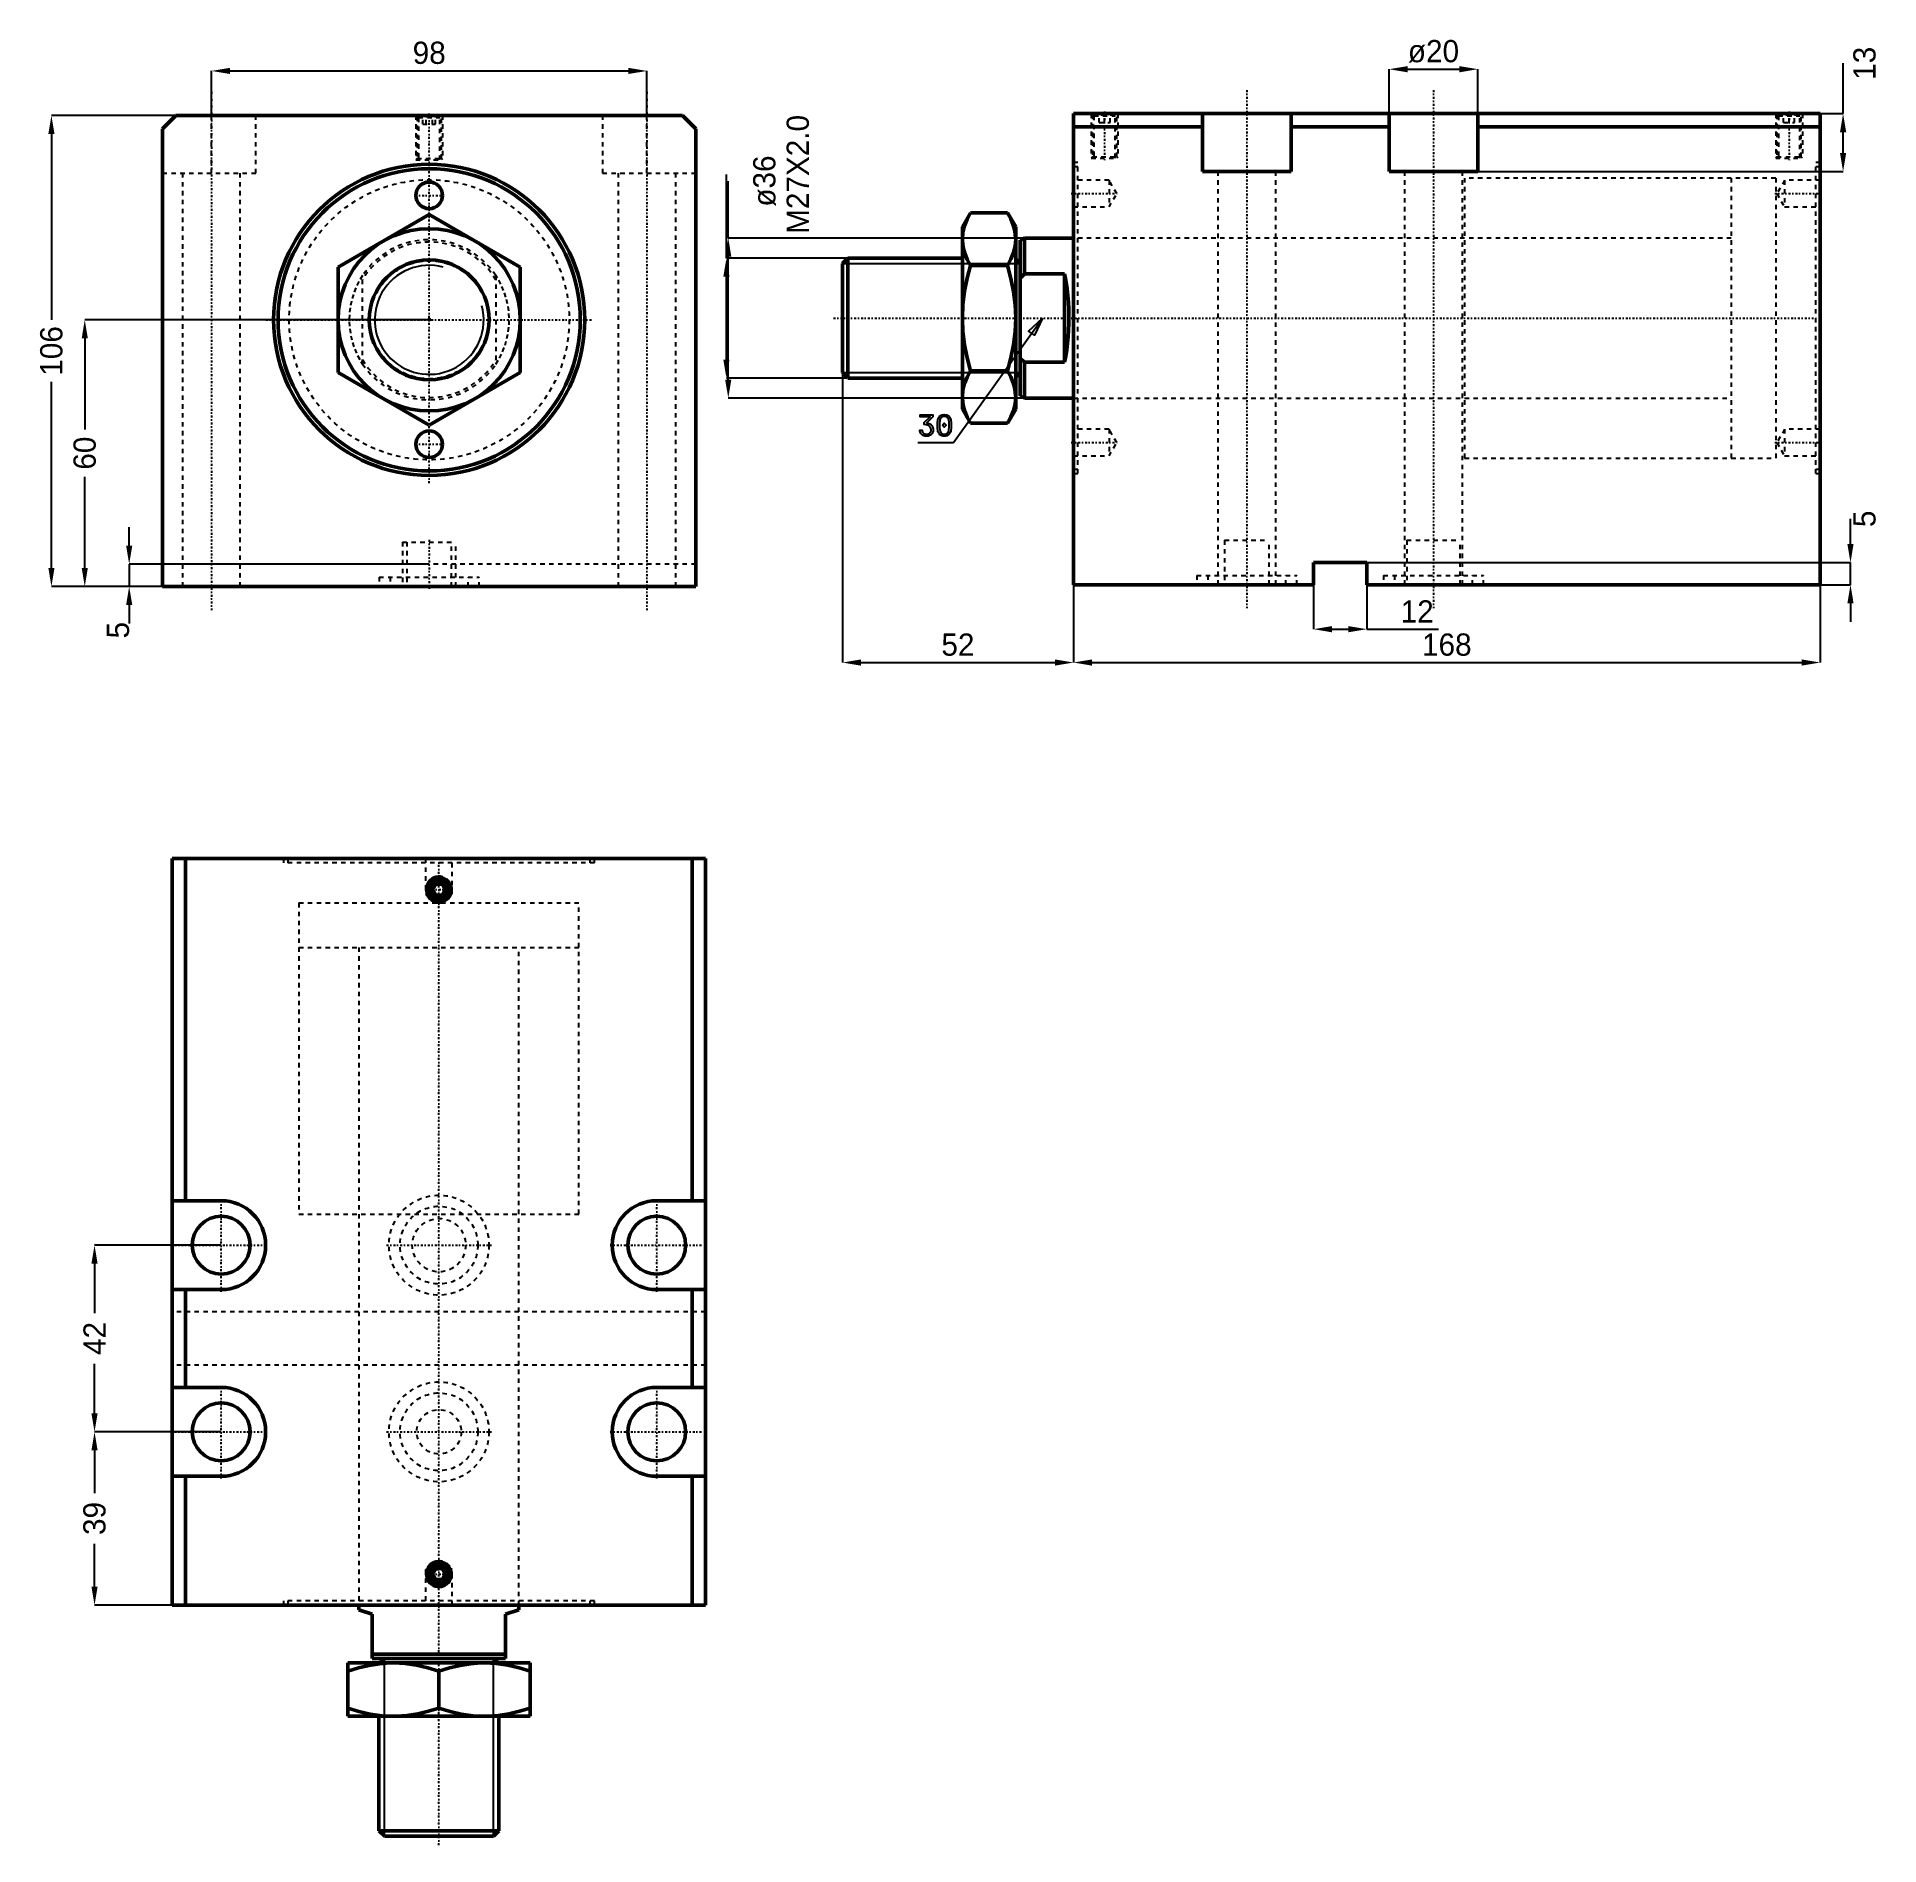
# Model space of a CAD drawing. Header units: millimetres. Extents: x -88 to 326, y -343 to 64.
import ezdxf

# ---------------------------------------------------------------- set-up
doc = ezdxf.new("R2010")
doc.units = ezdxf.units.MM
doc.linetypes.add('Center', pattern=[1.5, 0.45, -0.5, 0.05, -0.5])
doc.linetypes.add('Dashed', pattern=[2, 1, -1])
for name, color, linetype, lineweight in [('2d ConnectionPoints', 7, 'Continuous', 50), ('AM_0', 7, 'Continuous', 50), ('AM_5', 3, 'Continuous', 25), ('AM_7', 7, 'Center', 25), ('AM_9', 6, 'Dashed', 25)]:
    doc.layers.add(name, color=color, linetype=linetype, lineweight=lineweight)
doc.dimstyles.new('ISO-25', dxfattribs={"dimtxt": 2.5, "dimasz": 2.5, "dimexe": 1.25, "dimexo": 0.625, "dimtad": 1, "dimtxsty": 'Standard', "dimcen": 2.5, "dimadec": 0, "dimazin": 0, "dimtfac": 1, "dimtmove": 0, "dimatfit": 3, "dimfxl": 0, "dimarcsym": 0})

# ---------------------------------------------------------------- blocks, each defined once
blk = doc.blocks.new('1_JECX_MF_EXLA_63_60_0_rod__0_in_JECX_MF_160_EXLA_63_60_0__0')
at = {"layer": 'AM_0'}
for p, q in [((-20.5, 11.84), (0, 23.67)), ((0, 23.67), (20.5, 11.84)), ((-20.5, -11.84), (-20.5, 11.84)), ((20.5, 11.84), (20.5, -11.84)), ((0, -23.67), (-20.5, -11.84)), ((20.5, -11.84), (0, -23.67))]:
    blk.add_line(p, q, dxfattribs=at)
for radius in [20.5, 13.5]:
    blk.add_circle((0, 0), radius, dxfattribs=at)
at = {"layer": 'AM_5'}
blk.add_arc((0, 0), 12.27, 75, 15, dxfattribs=at)
at = {"layer": 'AM_9'}
for p, q in [((-15, -9.95), (-15, 9.95)), ((15, 9.95), (15, -9.95))]:
    blk.add_line(p, q, dxfattribs=at)
for points in [[(-15, 9.95), (-15.81, 8.6), (-16.5, 7.19), (-17.06, 5.73), (-17.5, 4.22), (-17.8, 2.68), (-17.97, 1.12), (-17.99, -0.45), (-17.89, -2.02), (-17.64, -3.57), (-17.26, -5.1), (-16.75, -6.58), (-16.12, -8.02), (-15.36, -9.39), (-15, -9.95)], [(15, -9.95), (15.81, -8.6), (16.5, -7.19), (17.06, -5.73), (17.5, -4.22), (17.8, -2.68), (17.97, -1.12), (17.99, 0.45), (17.89, 2.02), (17.64, 3.57), (17.26, 5.1), (16.75, 6.58), (16.12, 8.02), (15.36, 9.39), (15, 9.95)]]:
    blk.add_lwpolyline(points, dxfattribs=at)
blk.add_circle((0, 0), 13.27, dxfattribs=at)
for radius, start, end in [(18, 33.5573, 146.4427), (17.5, 31.0027, 148.9973), (17.5, 211.0027, 328.9973), (18, 213.5573, 326.4427)]:
    blk.add_arc((0, 0), radius, start, end, dxfattribs=at)
blk = doc.blocks.new('2_JECX_MF_EXLA_63_60_0_body__0_in_JECX_MF_160_EXLA_63_60_0__0')
at = {"layer": 'AM_0'}
for p, q in [((-57, 46), (-60, 43)), ((57, 46), (-57, 46)), ((60, 43), (57, 46)), ((-60, 43), (-60, -60)), ((60, -60), (60, 43)), ((-60, -60), (60, -60))]:
    blk.add_line(p, q, dxfattribs=at)
for centre, radius in [((0, 0), 35), ((0, 0), 34), ((0, 28), 3), ((0, -28), 3)]:
    blk.add_circle(centre, radius, dxfattribs=at)
at = {"layer": 'AM_5', "linetype": 'Dashed'}
for p, q in [((-3, 46), (-3, 36)), ((3, 46), (3, 36))]:
    blk.add_line(p, q, dxfattribs=at)
at = {"layer": 'AM_7'}
for p, q in [((-49, 51.3), (-49, -65.3)), ((49, 51.3), (49, -65.3)), ((0, -36.75), (0, 46.5)), ((-3.15, 28), (3.15, 28)), ((-36.75, 0), (36.75, 0)), ((-3.15, -28), (3.15, -28)), ((0, -49.5), (0, -60.5))]:
    blk.add_line(p, q, dxfattribs=at)
at = {"layer": 'AM_9'}
for p, q in [((-49, 33), (-49, 46)), ((-39, 33), (-39, 46)), ((-3, 46), (-2.73, 45.73)), ((-2.73, 45.73), (-2.73, 36.27)), ((-2.73, 45.73), (2.73, 45.73)), ((-1.9, 46), (-2.4, 45.5)), ((-1.44, 44), (-1.44, 46)), ((-0.72, 44), (-0.72, 46)), ((0.72, 44), (0.72, 46)), ((1.44, 44), (1.44, 46)), ((2.4, 45.5), (1.9, 46)), ((2.73, 45.73), (3, 46)), ((2.73, 36.27), (2.73, 45.73)), ((39, 46), (39, 33)), ((49, 33), (49, 46)), ((-2.4, 45.5), (-2.4, 36)), ((-2.4, 45.5), (2.4, 45.5)), ((-1.44, 44), (1.44, 44)), ((2.4, 36), (2.4, 45.5)), ((-2.73, 36.27), (-3, 36)), ((-3, 36), (3, 36)), ((-2.73, 36.27), (2.73, 36.27)), ((3, 36), (2.73, 36.27)), ((-60, 33), (-39, 33)), ((-55.5, 33), (-55.5, -60)), ((-42.5, -60), (-42.5, 33)), ((39, 33), (60, 33)), ((42.5, 33), (42.5, -60)), ((55.5, -60), (55.5, 33)), ((-6, -50), (6, -50)), ((-6, -50), (-6, -60)), ((-5, -50), (-5, -60)), ((5, -60), (5, -50)), ((6, -60), (6, -50)), ((60, -55), (-60, -55)), ((-11.25, -57.9), (11.25, -57.9)), ((-11.25, -57.9), (-11.25, -60)), ((-8.75, -57.9), (-8.75, -60)), ((8.75, -60), (8.75, -57.9)), ((11.25, -60), (11.25, -57.9))]:
    blk.add_line(p, q, dxfattribs=at)
blk.add_circle((0, 0), 31.5, dxfattribs=at)
blk = doc.blocks.new('*D3')
at = {"layer": 'AM_5', "color": 0, "lineweight": -2}
for p, q in [((-49, 46), (-49, 56)), ((-44.83, 56), (44.83, 56)), ((49, 46), (49, 56))]:
    blk.add_line(p, q, dxfattribs=at)
at = {"layer": 'AM_5', "color": 0}
for points in [[(-44.83, 56.69), (-44.83, 55.31), (-49, 56)], [(44.83, 55.31), (44.83, 56.69), (49, 56)]]:
    blk.add_solid(points, dxfattribs=at)
at = {"layer": 'Defpoints', "color": 0}
for p in [(49, 56), (-49, 46), (49, 46)]:
    blk.add_point(p, dxfattribs=at)
at = {"layer": 'AM_5', "color": 0, "insert": (0, 60.05), "char_height": 5, "attachment_point": 5}
blk.add_mtext('98', dxfattribs=at)
blk = doc.blocks.new('*D4')
at = {"layer": 'AM_5', "color": 0, "lineweight": -2}
for p, q in [((-57, 46), (-85, 46)), ((-85, 41.83), (-85, -0.03)), ((-85, -55.83), (-85, -13.97)), ((-60, -60), (-85, -60))]:
    blk.add_line(p, q, dxfattribs=at)
at = {"layer": 'AM_5', "color": 0}
for points in [[(-84.31, 41.83), (-85.69, 41.83), (-85, 46)], [(-85.69, -55.83), (-84.31, -55.83), (-85, -60)]]:
    blk.add_solid(points, dxfattribs=at)
at = {"layer": 'Defpoints', "color": 0}
for p in [(-57, 46), (-85, -60), (-60, -60)]:
    blk.add_point(p, dxfattribs=at)
at = {"layer": 'AM_5', "color": 0, "insert": (-85, -7), "char_height": 5, "attachment_point": 5, "rotation": 90}
blk.add_mtext('106', dxfattribs=at)
blk = doc.blocks.new('*D5')
at = {"layer": 'AM_5', "color": 0, "lineweight": -2}
for p, q in [((0, 0), (-77.5, 0)), ((-77.5, -4.17), (-77.5, -24.69)), ((-77.5, -55.83), (-77.5, -35.31)), ((-60, -60), (-77.5, -60))]:
    blk.add_line(p, q, dxfattribs=at)
at = {"layer": 'AM_5', "color": 0}
for points in [[(-76.81, -4.17), (-78.19, -4.17), (-77.5, 0)], [(-78.19, -55.83), (-76.81, -55.83), (-77.5, -60)]]:
    blk.add_solid(points, dxfattribs=at)
at = {"layer": 'Defpoints', "color": 0}
for p in [(0, 0), (-77.5, -60), (-60, -60)]:
    blk.add_point(p, dxfattribs=at)
at = {"layer": 'AM_5', "color": 0, "insert": (-77.5, -30), "char_height": 5, "attachment_point": 5, "rotation": 90}
blk.add_mtext('60', dxfattribs=at)
blk = doc.blocks.new('*D6')
at = {"layer": 'AM_5', "color": 0, "lineweight": -2}
for p, q in [((-67.5, -50.83), (-67.5, -46.67)), ((0, -55), (-67.5, -55)), ((-67.5, -55), (-67.5, -60)), ((-60, -60), (-67.5, -60)), ((-67.5, -64.17), (-67.5, -68.33))]:
    blk.add_line(p, q, dxfattribs=at)
at = {"layer": 'AM_5', "color": 0}
for points in [[(-68.19, -50.83), (-66.81, -50.83), (-67.5, -55)], [(-66.81, -64.17), (-68.19, -64.17), (-67.5, -60)]]:
    blk.add_solid(points, dxfattribs=at)
at = {"layer": 'Defpoints', "color": 0}
for p in [(0, -55), (-67.5, -60), (-60, -60)]:
    blk.add_point(p, dxfattribs=at)
at = {"layer": 'AM_5', "color": 0, "insert": (-70, -69.83), "char_height": 5, "attachment_point": 5, "rotation": 90}
blk.add_mtext('5', dxfattribs=at)
blk = doc.blocks.new('1_JECX_MF_EXLA_63_60_0_rod__0_in_JECX_MF_160_EXLA_63_60_0__4')
at = {"layer": 'AM_0'}
for p, q in [((-18, 0), (-18, -1.03)), ((18, -1.03), (18, 0)), ((-15, -2), (-18, -1.03)), ((-15, -12), (-15, -2)), ((18, -1.03), (15, -2)), ((15, -2), (15, -12)), ((-15, -11), (15, -11)), ((-15, -12), (15, -12)), ((-12.27, -12), (-13.27, -13)), ((13.27, -13), (12.27, -12)), ((-20.5, -25), (-20.5, -13)), ((20.5, -13), (-20.5, -13)), ((0, -23.17), (0, -14.83)), ((20.5, -13), (20.5, -25)), ((20.5, -25), (-20.5, -25)), ((-13.5, -25), (-13.5, -50.77)), ((13.5, -50.77), (13.5, -25)), ((-13.5, -50.77), (13.5, -50.77)), ((-13.5, -50.77), (-12.27, -52)), ((-12.27, -52), (12.27, -52)), ((12.27, -52), (13.5, -50.77))]:
    blk.add_line(p, q, dxfattribs=at)
for points in [[(-10.25, -13), (-10.98, -13.01), (-13.37, -13.18), (-15.75, -13.55), (-18.14, -14.12), (-20.5, -14.83)], [(0, -14.83), (-2.49, -14.08), (-5.02, -13.5), (-7.63, -13.13), (-10.25, -13)], [(10.25, -13), (9.52, -13.01), (7.13, -13.18), (4.75, -13.55), (2.36, -14.12), (0, -14.83)], [(20.5, -14.83), (18.01, -14.08), (15.48, -13.5), (12.87, -13.13), (10.25, -13)], [(-20.5, -23.17), (-18.01, -23.92), (-15.48, -24.5), (-12.87, -24.87), (-10.25, -25)], [(-10.25, -25), (-9.52, -24.99), (-7.13, -24.82), (-4.75, -24.45), (-2.36, -23.88), (0, -23.17)], [(0, -23.17), (2.49, -23.92), (5.02, -24.5), (7.63, -24.87), (10.25, -25)], [(10.25, -25), (10.98, -24.99), (13.37, -24.82), (15.75, -24.45), (18.14, -23.88), (20.5, -23.17)]]:
    blk.add_lwpolyline(points, dxfattribs=at)
at = {"layer": 'AM_5'}
for p, q in [((-12.27, -52), (-12.27, -12)), ((12.27, -52), (12.27, -12))]:
    blk.add_line(p, q, dxfattribs=at)
at = {"layer": 'AM_7'}
blk.add_line((0, -54), (0, 168.49), dxfattribs=at)
at = {"layer": 'AM_9'}
for p, q in [((-31.5, 158), (31.5, 158)), ((-31.5, 158), (-31.5, 148)), ((31.5, 148), (31.5, 158)), ((-31.5, 148), (31.5, 148)), ((-18, 148), (-18, 0)), ((18, 0), (18, 148))]:
    blk.add_line(p, q, dxfattribs=at)
blk = doc.blocks.new('2_JECX_MF_EXLA_63_60_0_body__0_in_JECX_MF_160_EXLA_63_60_0__4')
at = {"layer": 'AM_0'}
for p, q in [((60, 168), (-60, 168)), ((-60, 168), (-60, 0)), ((-57, 168), (-57, 91)), ((57, 168), (57, 91)), ((60, 168), (60, 0)), ((-0.72, 162.25), (-1.44, 161)), ((0.72, 162.25), (-0.72, 162.25)), ((1.44, 161), (0.72, 162.25)), ((-1.44, 161), (-0.72, 159.75)), ((-0.72, 159.75), (0.72, 159.75)), ((0.72, 159.75), (1.44, 161)), ((-49, 91), (-60, 91)), ((60, 91), (49, 91)), ((-60, 71), (-49, 71)), ((-57, 71), (-57, 49)), ((49, 71), (60, 71)), ((57, 71), (57, 49)), ((-49, 49), (-60, 49)), ((60, 49), (49, 49)), ((-60, 29), (-49, 29)), ((-57, 29), (-57, 0)), ((49, 29), (60, 29)), ((57, 29), (57, 0)), ((-0.72, 8.25), (-1.44, 7)), ((-1.44, 7), (-0.72, 5.75)), ((0.72, 8.25), (-0.72, 8.25)), ((-0.72, 5.75), (0.72, 5.75)), ((1.44, 7), (0.72, 8.25)), ((0.72, 5.75), (1.44, 7)), ((60, 0), (-60, 0))]:
    blk.add_line(p, q, dxfattribs=at)
for centre, radius in [((0, 161), 2.73), ((0, 161), 2.4), ((0, 161), 1.9), ((-49, 81), 6.5), ((49, 81), 6.5), ((-49, 39), 6.5), ((49, 39), 6.5), ((0, 7), 2.73), ((0, 7), 2.4), ((0, 7), 1.9)]:
    blk.add_circle(centre, radius, dxfattribs=at)
for centre, start, end in [((-49, 81), 270, 90), ((49, 81), 90, 270), ((-49, 39), 270, 90), ((49, 39), 90, 270)]:
    blk.add_arc(centre, 10, start, end, dxfattribs=at)
at = {"layer": 'AM_5'}
for centre in [(0, 161), (0, 7)]:
    blk.add_arc(centre, 3, 75, 15, dxfattribs=at)
at = {"layer": 'AM_7'}
for p, q in [((-3.15, 161), (3.15, 161)), ((-49, 70.5), (-49, 91.5)), ((49, 70.5), (49, 91.5)), ((-59.5, 81), (-38.5, 81)), ((-11.81, 81), (11.81, 81)), ((38.5, 81), (59.5, 81)), ((-49, 28.5), (-49, 49.5)), ((49, 28.5), (49, 49.5)), ((-59.5, 39), (-38.5, 39)), ((-11.81, 39), (11.81, 39)), ((38.5, 39), (59.5, 39)), ((-3.15, 7), (3.15, 7))]:
    blk.add_line(p, q, dxfattribs=at)
at = {"layer": 'AM_9'}
for p, q in [((-35, 168), (-35, 167)), ((35, 167), (-35, 167)), ((-34, 168), (-34, 167)), ((-3, 168), (-3, 160)), ((3, 160), (3, 168)), ((34, 167), (34, 168)), ((35, 167), (35, 168)), ((-31.5, 158), (31.5, 158)), ((-31.5, 158), (-31.5, 88)), ((-3, 160), (3, 160)), ((-3, 160), (0, 158.27)), ((0, 158.27), (3, 160)), ((31.5, 88), (31.5, 158)), ((-31.5, 88), (31.5, 88)), ((-18, 88), (-18, 0)), ((18, 0), (18, 88)), ((60, 66), (-60, 66)), ((60, 54), (-60, 54)), ((0, 9.73), (-3, 8)), ((3, 8), (0, 9.73)), ((-3, 8), (-3, 0)), ((-3, 8), (3, 8)), ((3, 0), (3, 8)), ((35, 1), (-35, 1)), ((-35, 1), (-35, 0)), ((-34, 1), (-34, 0)), ((34, 0), (34, 1)), ((35, 0), (35, 1))]:
    blk.add_line(p, q, dxfattribs=at)
for centre, radius in [((0, 81), 11.25), ((0, 81), 8.75), ((0, 81), 6), ((0, 39), 11.25), ((0, 39), 8.75), ((0, 39), 5)]:
    blk.add_circle(centre, radius, dxfattribs=at)
blk = doc.blocks.new('*D12')
at = {"layer": 'AM_5', "color": 0, "lineweight": -2}
for p, q in [((-46.8, -208.2), (-75.3, -208.2)), ((-75.3, -212.37), (-75.3, -223.53)), ((-75.3, -246.03), (-75.3, -234.87)), ((-46.8, -250.2), (-75.3, -250.2))]:
    blk.add_line(p, q, dxfattribs=at)
at = {"layer": 'AM_5', "color": 0}
for points in [[(-76, -212.37), (-74.61, -212.37), (-75.3, -208.2)], [(-76, -246.03), (-74.61, -246.03), (-75.3, -250.2)]]:
    blk.add_solid(points, dxfattribs=at)
at = {"layer": 'Defpoints', "color": 0}
for p in [(-75.3, -208.2), (-46.8, -208.2), (-46.8, -250.2)]:
    blk.add_point(p, dxfattribs=at)
at = {"layer": 'AM_5', "color": 0, "insert": (-75.3, -229.2), "char_height": 5, "attachment_point": 5, "rotation": 90}
blk.add_mtext('42', dxfattribs=at)
blk = doc.blocks.new('*D13')
at = {"layer": 'AM_5', "color": 0, "lineweight": -2}
for p, q in [((-46.8, -250.2), (-75.3, -250.2)), ((-75.3, -254.37), (-75.3, -264.03)), ((-75.3, -285.03), (-75.3, -275.37)), ((-57.8, -289.2), (-75.3, -289.2))]:
    blk.add_line(p, q, dxfattribs=at)
at = {"layer": 'AM_5', "color": 0}
for points in [[(-76, -254.37), (-74.61, -254.37), (-75.3, -250.2)], [(-76, -285.03), (-74.61, -285.03), (-75.3, -289.2)]]:
    blk.add_solid(points, dxfattribs=at)
at = {"layer": 'Defpoints', "color": 0}
for p in [(-46.8, -250.2), (-75.3, -289.2), (-57.8, -289.2)]:
    blk.add_point(p, dxfattribs=at)
at = {"layer": 'AM_5', "color": 0, "insert": (-75.3, -269.7), "char_height": 5, "attachment_point": 5, "rotation": 90}
blk.add_mtext('39', dxfattribs=at)
blk = doc.blocks.new('1_JECX_MF_EXLA_63_60_0_rod__0_in_JECX_MF_160_EXLA_63_60_0__2')
at = {"layer": 'AM_0'}
for p, q in [((-23.17, 23.67), (-25, 20.5)), ((-23.17, 23.67), (-14.83, 23.67)), ((-13, 20.5), (-14.83, 23.67)), ((-25, 20.5), (-25, -20.5)), ((-13, 20.5), (-13, -20.5)), ((-11, 18), (-12, 17.5)), ((-12, 17.5), (-12, -17.5)), ((0, 18), (-11, 18)), ((-11, 18), (-11, 9.95)), ((-50.77, 13.5), (-52, 12.27)), ((-25, 13.5), (-50.77, 13.5)), ((-50.77, 13.5), (-50.77, -13.5)), ((-12, 12.27), (-13, 13.27)), ((-52, 12.27), (-52, -12.27)), ((-23.17, 11.84), (-14.83, 11.84)), ((-11, 9.95), (-12, 9.01)), ((-2, 9.95), (-11, 9.95)), ((-2, 9.95), (-2, -9.95)), ((-52, -12.27), (-50.77, -13.5)), ((-23.17, -11.84), (-14.83, -11.84)), ((-13, -13.27), (-12, -12.27)), ((-12, -9.01), (-11, -9.95)), ((-11, -9.95), (-2, -9.95)), ((-11, -9.95), (-11, -18)), ((-50.77, -13.5), (-25, -13.5)), ((-25, -20.5), (-23.17, -23.67)), ((-14.83, -23.67), (-13, -20.5)), ((-12, -17.5), (-11, -18)), ((-11, -18), (0, -18)), ((-23.17, -23.67), (-14.83, -23.67))]:
    blk.add_line(p, q, dxfattribs=at)
for points in [[(-23.17, 23.67), (-23.92, 22.23), (-24.5, 20.77), (-24.87, 19.27), (-25, 17.75)], [(-13, 17.75), (-13.01, 18.17), (-13.18, 19.56), (-13.55, 20.93), (-14.12, 22.31), (-14.83, 23.67)], [(-25, 17.75), (-24.99, 17.33), (-24.82, 15.95), (-24.45, 14.58), (-23.88, 13.2), (-23.17, 11.84)], [(-14.83, 11.84), (-14.08, 13.28), (-13.5, 14.73), (-13.13, 16.24), (-13, 17.75)], [(-23.17, 11.84), (-23.92, 8.96), (-24.5, 6.04), (-24.87, 3.03), (-25, 0)], [(-13, 0), (-13, 0.14), (-13.13, 3.08), (-13.5, 5.99), (-14.08, 8.93), (-14.83, 11.84)], [(-2, -9.95), (-1.74, -8.6), (-1.51, -7.19), (-1.33, -5.73), (-1.19, -4.22), (-1.09, -2.68), (-1.04, -1.12), (-1.03, 0.45), (-1.06, 2.02), (-1.14, 3.57), (-1.26, 5.1), (-1.43, 6.58), (-1.64, 8.02), (-1.88, 9.39), (-2, 9.95)], [(-25, 0), (-25, -0.14), (-24.87, -3.08), (-24.5, -5.99), (-23.92, -8.93), (-23.17, -11.84)], [(-14.83, -11.84), (-14.08, -8.96), (-13.5, -6.04), (-13.13, -3.03), (-13, 0)], [(-23.17, -11.84), (-23.92, -13.28), (-24.5, -14.73), (-24.87, -16.24), (-25, -17.75)], [(-13, -17.75), (-13.01, -17.33), (-13.18, -15.95), (-13.55, -14.58), (-14.12, -13.2), (-14.83, -11.84)], [(-25, -17.75), (-24.99, -18.17), (-24.82, -19.56), (-24.45, -20.93), (-23.88, -22.31), (-23.17, -23.67)], [(-14.83, -23.67), (-14.08, -22.23), (-13.5, -20.77), (-13.13, -19.27), (-13, -17.75)]]:
    blk.add_lwpolyline(points, dxfattribs=at)
at = {"layer": 'AM_5'}
for p, q in [((-52, 12.27), (-12, 12.27)), ((-52, -12.27), (-12, -12.27))]:
    blk.add_line(p, q, dxfattribs=at)
at = {"layer": 'AM_7'}
blk.add_line((-54, 0), (166.5, 0), dxfattribs=at)
at = {"layer": 'AM_9'}
for p, q in [((158, 31.5), (148, 31.5)), ((148, 31.5), (148, -31.5)), ((158, 31.5), (158, -31.5)), ((148, 18), (0, 18)), ((0, -18), (148, -18)), ((148, -31.5), (158, -31.5))]:
    blk.add_line(p, q, dxfattribs=at)
blk = doc.blocks.new('2_JECX_MF_EXLA_63_60_0_body__0_in_JECX_MF_160_EXLA_63_60_0__2')
at = {"layer": 'AM_0'}
for p, q in [((0, -60), (0, 46)), ((168, 46), (0, 46)), ((29, 33), (29, 46)), ((49, 33), (49, 46)), ((71, 33), (71, 46)), ((91, 33), (91, 46)), ((168, -60), (168, 46)), ((29, 43), (0, 43)), ((71, 43), (49, 43)), ((168, 43), (91, 43)), ((29, 33), (49, 33)), ((71, 33), (91, 33)), ((54, -55), (54, -60)), ((66, -55), (54, -55)), ((66, -60), (66, -55)), ((54, -60), (0, -60)), ((168, -60), (66, -60))]:
    blk.add_line(p, q, dxfattribs=at)
at = {"layer": 'AM_5', "linetype": 'Dashed'}
for p, q in [((4, 46), (4, 36)), ((10, 46), (10, 36)), ((158, 46), (158, 36)), ((164, 46), (164, 36))]:
    blk.add_line(p, q, dxfattribs=at)
at = {"layer": 'AM_7'}
for p, q in [((39, 51.3), (39, -65.3)), ((81, 51.3), (81, -65.3)), ((7, 46.5), (7, 35.5)), ((161, 46.5), (161, 35.5)), ((-0.49, 28), (10.22, 28)), ((157.78, 28), (168.49, 28)), ((168.05, 0), (166.95, 0)), ((-0.49, -28), (10.22, -28)), ((157.78, -28), (168.49, -28))]:
    blk.add_line(p, q, dxfattribs=at)
at = {"layer": 'AM_9'}
for p, q in [((4, 46), (4.27, 45.73)), ((4.27, 45.73), (4.27, 36.27)), ((4.27, 45.73), (9.73, 45.73)), ((5.1, 46), (4.6, 45.5)), ((5.75, 44), (5.75, 46)), ((7, 44), (7, 46)), ((8.25, 44), (8.25, 46)), ((9.4, 45.5), (8.9, 46)), ((9.73, 45.73), (10, 46)), ((9.73, 36.27), (9.73, 45.73)), ((158, 46), (158.27, 45.73)), ((158.27, 45.73), (158.27, 36.27)), ((158.27, 45.73), (163.73, 45.73)), ((159.1, 46), (158.6, 45.5)), ((159.75, 44), (159.75, 46)), ((161, 44), (161, 46)), ((162.25, 44), (162.25, 46)), ((163.4, 45.5), (162.9, 46)), ((163.73, 45.73), (164, 46)), ((163.73, 36.27), (163.73, 45.73)), ((4.6, 45.5), (4.6, 36)), ((4.6, 45.5), (9.4, 45.5)), ((5.75, 44), (8.25, 44)), ((9.4, 36), (9.4, 45.5)), ((158.6, 45.5), (158.6, 36)), ((158.6, 45.5), (163.4, 45.5)), ((159.75, 44), (162.25, 44)), ((163.4, 36), (163.4, 45.5)), ((1, 35), (0, 35)), ((1, 34), (0, 34)), ((1, -35), (1, 35)), ((4.27, 36.27), (4, 36)), ((4, 36), (10, 36)), ((4.27, 36.27), (9.73, 36.27)), ((10, 36), (9.73, 36.27)), ((158.27, 36.27), (158, 36)), ((158, 36), (164, 36)), ((158.27, 36.27), (163.73, 36.27)), ((164, 36), (163.73, 36.27)), ((167, -35), (167, 35)), ((168, 35), (167, 35)), ((168, 34), (167, 34)), ((8, 31), (0, 31)), ((9.73, 28), (8, 31)), ((8, 31), (8, 25)), ((32.5, 33), (32.5, -60)), ((45.5, -60), (45.5, 33)), ((74.5, 33), (74.5, -60)), ((87.5, -60), (87.5, 33)), ((158, 31.5), (88, 31.5)), ((88, 31.5), (88, -31.5)), ((158, 31.5), (158, -31.5)), ((160, 31), (158.27, 28)), ((168, 31), (160, 31)), ((160, 31), (160, 25)), ((0, 25), (8, 25)), ((8, 25), (9.73, 28)), ((158.27, 28), (160, 25)), ((160, 25), (168, 25)), ((88, 18), (0, 18)), ((0, -18), (88, -18)), ((8, -25), (0, -25)), ((9.73, -28), (8, -25)), ((8, -25), (8, -31)), ((8, -31), (9.73, -28)), ((160, -25), (158.27, -28)), ((158.27, -28), (160, -31)), ((168, -25), (160, -25)), ((160, -25), (160, -31)), ((0, -31), (8, -31)), ((88, -31.5), (158, -31.5)), ((160, -31), (168, -31)), ((0, -34), (1, -34)), ((0, -35), (1, -35)), ((167, -34), (168, -34)), ((167, -35), (168, -35)), ((34, -50), (44, -50)), ((34, -50), (34, -60)), ((44, -60), (44, -50)), ((75, -50), (87, -50)), ((75, -50), (75, -60)), ((87, -60), (87, -50)), ((27.75, -57.9), (50.25, -57.9)), ((27.75, -57.9), (27.75, -60)), ((30.25, -57.9), (30.25, -60)), ((47.75, -60), (47.75, -57.9)), ((50.25, -60), (50.25, -57.9)), ((69.75, -57.9), (92.25, -57.9)), ((69.75, -57.9), (69.75, -60)), ((72.25, -57.9), (72.25, -60)), ((89.75, -60), (89.75, -57.9)), ((92.25, -60), (92.25, -57.9))]:
    blk.add_line(p, q, dxfattribs=at)
blk = doc.blocks.new('*D25')
at = {"layer": 'AM_5', "color": 0, "lineweight": -2}
for p, q in [((215.96, 46.39), (215.96, 56.39)), ((220.12, 56.39), (231.79, 56.39)), ((235.96, 46.39), (235.96, 56.39))]:
    blk.add_line(p, q, dxfattribs=at)
at = {"layer": 'AM_5', "color": 0}
for points in [[(220.12, 57.08), (220.12, 55.69), (215.96, 56.39)], [(231.79, 57.08), (231.79, 55.69), (235.96, 56.39)]]:
    blk.add_solid(points, dxfattribs=at)
at = {"layer": 'Defpoints', "color": 0}
for p in [(235.96, 56.39), (215.96, 46.39), (235.96, 46.39)]:
    blk.add_point(p, dxfattribs=at)
at = {"layer": 'AM_5', "color": 0, "insert": (225.96, 60.39), "char_height": 5, "attachment_point": 5}
blk.add_mtext('ø20', dxfattribs=at)
blk = doc.blocks.new('*D26')
at = {"layer": 'AM_5', "color": 0, "lineweight": -2}
for p, q in [((318.12, 46.39), (318.12, 57.72)), ((235.96, 46.39), (318.12, 46.39)), ((318.12, 37.55), (318.12, 42.22)), ((235.96, 33.39), (318.12, 33.39))]:
    blk.add_line(p, q, dxfattribs=at)
at = {"layer": 'AM_5', "color": 0}
for points in [[(317.43, 42.22), (318.82, 42.22), (318.12, 46.39)], [(317.43, 37.55), (318.82, 37.55), (318.12, 33.39)]]:
    blk.add_solid(points, dxfattribs=at)
at = {"layer": 'Defpoints', "color": 0}
for p in [(235.96, 46.39), (318.12, 46.39), (235.96, 33.39)]:
    blk.add_point(p, dxfattribs=at)
at = {"layer": 'AM_5', "color": 0, "insert": (322.96, 57.72), "char_height": 5, "attachment_point": 5, "rotation": 90}
blk.add_mtext('13', dxfattribs=at)
blk = doc.blocks.new('*D27')
at = {"layer": 'AM_5', "color": 0, "lineweight": -2}
for p, q in [((144.96, -59.61), (144.96, -77.11)), ((312.96, -59.61), (312.96, -77.11)), ((149.12, -77.11), (308.79, -77.11))]:
    blk.add_line(p, q, dxfattribs=at)
at = {"layer": 'AM_5', "color": 0}
for points in [[(149.12, -76.42), (149.12, -77.81), (144.96, -77.11)], [(308.79, -76.42), (308.79, -77.81), (312.96, -77.11)]]:
    blk.add_solid(points, dxfattribs=at)
at = {"layer": 'Defpoints', "color": 0}
for p in [(144.96, -59.61), (312.96, -59.61), (312.96, -77.11)]:
    blk.add_point(p, dxfattribs=at)
at = {"layer": 'AM_5', "color": 0, "insert": (228.96, -73.11), "char_height": 5, "attachment_point": 5}
blk.add_mtext('168', dxfattribs=at)
blk = doc.blocks.new('*D28')
at = {"layer": 'AM_5', "color": 0, "lineweight": -2}
for p, q in [((92.96, 0.39), (92.96, -77.11)), ((144.96, -59.61), (144.96, -77.11)), ((97.12, -77.11), (140.79, -77.11))]:
    blk.add_line(p, q, dxfattribs=at)
at = {"layer": 'AM_5', "color": 0}
for points in [[(97.12, -76.42), (97.12, -77.81), (92.96, -77.11)], [(140.79, -76.42), (140.79, -77.81), (144.96, -77.11)]]:
    blk.add_solid(points, dxfattribs=at)
at = {"layer": 'Defpoints', "color": 0}
for p in [(92.96, 0.39), (144.96, -59.61), (144.96, -77.11)]:
    blk.add_point(p, dxfattribs=at)
at = {"layer": 'AM_5', "color": 0, "insert": (118.96, -73.11), "char_height": 5, "attachment_point": 5}
blk.add_mtext('52', dxfattribs=at)
blk = doc.blocks.new('*D29')
at = {"layer": 'AM_5', "color": 0, "lineweight": -2}
for p, q in [((67.29, 18.39), (67.29, 31.22)), ((133.96, 18.39), (67.29, 18.39)), ((67.29, -13.45), (67.29, 14.22)), ((133.96, -17.61), (67.29, -17.61))]:
    blk.add_line(p, q, dxfattribs=at)
at = {"layer": 'AM_5', "color": 0}
for points in [[(66.59, 14.22), (67.98, 14.22), (67.29, 18.39)], [(66.59, -13.45), (67.98, -13.45), (67.29, -17.61)]]:
    blk.add_solid(points, dxfattribs=at)
at = {"layer": 'Defpoints', "color": 0}
for p in [(67.29, 18.39), (133.96, 18.39), (133.96, -17.61)]:
    blk.add_point(p, dxfattribs=at)
at = {"layer": 'AM_5', "color": 0, "insert": (75.46, 31.22), "char_height": 5, "attachment_point": 5, "rotation": 90}
blk.add_mtext('ø36', dxfattribs=at)
blk = doc.blocks.new('*D30')
at = {"layer": 'AM_5', "color": 0, "lineweight": -2}
for p, q in [((66.87, 13.89), (66.87, 32.72)), ((94.18, 13.89), (66.87, 13.89)), ((66.87, -8.95), (66.87, 9.72)), ((93.96, -13.11), (66.87, -13.11))]:
    blk.add_line(p, q, dxfattribs=at)
at = {"layer": 'AM_5', "color": 0}
for points in [[(66.18, 9.72), (67.57, 9.72), (66.87, 13.89)], [(66.18, -8.95), (67.57, -8.95), (66.87, -13.11)]]:
    blk.add_solid(points, dxfattribs=at)
at = {"layer": 'Defpoints', "color": 0}
for p in [(66.87, 13.89), (94.18, 13.89), (93.96, -13.11)]:
    blk.add_point(p, dxfattribs=at)
at = {"layer": 'AM_5', "color": 0, "insert": (82.96, 32.72), "char_height": 5, "attachment_point": 5, "rotation": 90}
blk.add_mtext('M27X2.0', dxfattribs=at)
blk = doc.blocks.new('*D31')
at = {"layer": 'AM_5', "color": 0, "lineweight": -2}
for p, q in [((198.96, -54.61), (198.96, -69.61)), ((210.96, -59.61), (210.96, -69.61)), ((203.12, -69.61), (206.79, -69.61)), ((210.96, -69.61), (227.12, -69.61))]:
    blk.add_line(p, q, dxfattribs=at)
at = {"layer": 'AM_5', "color": 0}
for points in [[(203.12, -68.92), (203.12, -70.31), (198.96, -69.61)], [(206.79, -68.92), (206.79, -70.31), (210.96, -69.61)]]:
    blk.add_solid(points, dxfattribs=at)
at = {"layer": 'Defpoints', "color": 0}
for p in [(198.96, -54.61), (210.96, -59.61), (210.96, -69.61)]:
    blk.add_point(p, dxfattribs=at)
at = {"layer": 'AM_5', "color": 0, "insert": (222.29, -65.61), "char_height": 5, "attachment_point": 5}
blk.add_mtext('12', dxfattribs=at)
blk = doc.blocks.new('*D32')
at = {"layer": 'AM_5', "color": 0, "lineweight": -2}
for p, q in [((319.79, -50.45), (319.79, -44.78)), ((198.96, -54.61), (319.79, -54.61)), ((319.79, -59.61), (319.79, -54.61)), ((210.96, -59.61), (319.79, -59.61)), ((319.79, -63.78), (319.79, -67.95))]:
    blk.add_line(p, q, dxfattribs=at)
at = {"layer": 'AM_5', "color": 0}
for points in [[(319.09, -50.45), (320.48, -50.45), (319.79, -54.61)], [(319.09, -63.78), (320.48, -63.78), (319.79, -59.61)]]:
    blk.add_solid(points, dxfattribs=at)
at = {"layer": 'Defpoints', "color": 0}
for p in [(198.96, -54.61), (210.96, -59.61), (319.79, -59.61)]:
    blk.add_point(p, dxfattribs=at)
at = {"layer": 'AM_5', "color": 0, "insert": (322.96, -44.78), "char_height": 5, "attachment_point": 5, "rotation": 90}
blk.add_mtext('5', dxfattribs=at)

msp = doc.modelspace()

# ---------------------------------------------------------------- linework, layer by layer
at = {"layer": '2d ConnectionPoints'}
for p in [(0, 0), (144.955, 0.388), (2.198, -289.201)]:
    msp.add_point(p, dxfattribs=at)
at = {"layer": 'AM_5'}
for p, q in [((117.955, -27.612), (137.955, 0.388)), ((109.955, -27.612), (117.955, -27.612))]:
    msp.add_line(p, q, dxfattribs=at)
for points in [[(137.955, 0.388), (136.211, -3.487), (134.855, -2.519), (137.955, 0.388)], [(110.888, -24.806), (110.888, -24.806), (110.893, -24.916), (110.922, -25.071), (110.922, -25.071), (110.976, -25.213), (111.026, -25.3), (111.026, -25.3), (111.085, -25.38), (111.187, -25.487), (111.187, -25.487), (111.306, -25.575), (111.395, -25.625), (111.395, -25.625), (111.488, -25.666), (111.634, -25.71), (111.634, -25.71), (111.785, -25.734), (111.889, -25.739), (111.889, -25.739), (111.999, -25.734), (112.159, -25.71), (112.159, -25.71), (112.313, -25.665), (112.412, -25.623), (112.412, -25.623), (112.506, -25.573), (112.631, -25.483), (112.631, -25.483), (112.74, -25.376), (112.802, -25.295), (112.802, -25.295), (112.855, -25.207), (112.912, -25.066), (112.912, -25.066), (112.942, -24.914), (112.948, -24.806), (112.948, -24.806), (112.94, -24.652), (112.897, -24.44), (112.897, -24.44), (112.817, -24.249), (112.744, -24.135), (112.744, -24.135), (112.656, -24.03), (112.501, -23.894), (112.501, -23.894), (112.319, -23.783), (112.183, -23.722), (112.183, -23.722), (112.037, -23.672), (111.803, -23.618), (111.803, -23.618), (111.552, -23.589), (111.375, -23.584), (111.375, -23.129), (112.695, -21.835), (110.491, -21.835), (110.491, -21.4), (113.312, -21.4), (113.312, -21.855), (111.964, -23.187), (111.964, -23.187), (112.258, -23.255), (112.633, -23.402), (112.633, -23.402), (112.928, -23.603), (113.08, -23.767), (113.08, -23.767), (113.201, -23.95), (113.332, -24.247), (113.332, -24.247), (113.403, -24.573), (113.416, -24.806), (113.416, -24.806), (113.407, -24.974), (113.359, -25.208), (113.359, -25.208), (113.271, -25.422), (113.189, -25.552), (113.189, -25.552), (113.093, -25.671), (112.928, -25.827), (112.928, -25.827), (112.741, -25.955), (112.602, -26.025), (112.602, -26.025), (112.457, -26.082), (112.235, -26.144), (112.235, -26.144), (112.006, -26.177), (111.85, -26.184), (111.85, -26.184), (111.698, -26.178), (111.479, -26.144), (111.479, -26.144), (111.268, -26.083), (111.133, -26.026), (111.133, -26.026), (111.005, -25.957), (110.833, -25.83), (110.833, -25.83), (110.683, -25.675), (110.597, -25.557), (110.597, -25.557), (110.524, -25.427), (110.445, -25.213), (110.445, -25.213), (110.402, -24.976), (110.394, -24.806), (110.888, -24.806)], [(115.902, -26.177), (115.902, -26.177), (115.656, -26.165), (115.334, -26.103), (115.334, -26.103), (115.066, -25.986), (114.917, -25.878), (114.917, -25.878), (114.789, -25.75), (114.631, -25.524), (114.631, -25.524), (114.514, -25.257), (114.457, -25.058), (114.457, -25.058), (114.414, -24.838), (114.368, -24.467), (114.368, -24.467), (114.343, -24.047), (114.339, -23.74), (114.339, -23.74), (114.343, -23.44), (114.369, -23.028), (114.369, -23.028), (114.415, -22.663), (114.459, -22.446), (114.459, -22.446), (114.516, -22.248), (114.635, -21.984), (114.635, -21.984), (114.794, -21.76), (114.922, -21.632), (114.922, -21.632), (115.071, -21.525), (115.338, -21.409), (115.338, -21.409), (115.659, -21.347), (115.902, -21.335), (115.902, -21.335), (116.146, -21.347), (116.468, -21.409), (116.468, -21.409), (116.736, -21.525), (116.885, -21.632), (116.885, -21.632), (117.013, -21.76), (117.173, -21.984), (117.173, -21.984), (117.292, -22.247), (117.35, -22.445), (117.35, -22.445), (117.394, -22.661), (117.441, -23.026), (117.441, -23.026), (117.467, -23.438), (117.472, -23.74), (117.472, -23.74), (117.466, -24.043), (117.44, -24.459), (117.44, -24.459), (117.39, -24.829), (117.345, -25.05), (117.345, -25.05), (117.285, -25.251), (117.164, -25.52), (117.164, -25.52), (117.003, -25.747), (116.874, -25.877), (116.874, -25.877), (116.724, -25.985), (116.458, -26.102), (116.458, -26.102), (116.141, -26.165), (115.902, -26.177)], [(115.902, -25.748), (115.902, -25.748), (116.073, -25.738), (116.299, -25.683), (116.299, -25.683), (116.487, -25.582), (116.592, -25.488), (116.592, -25.488), (116.683, -25.377), (116.795, -25.185), (116.795, -25.185), (116.878, -24.962), (116.917, -24.796), (116.917, -24.796), (116.947, -24.616), (116.98, -24.316), (116.98, -24.316), (116.997, -23.982), (117, -23.74), (117, -23.74), (116.997, -23.484), (116.982, -23.137), (116.982, -23.137), (116.953, -22.837), (116.927, -22.662), (116.927, -22.662), (116.891, -22.505), (116.813, -22.294), (116.813, -22.294), (116.704, -22.114), (116.615, -22.011), (116.615, -22.011), (116.51, -21.924), (116.317, -21.83), (116.317, -21.83), (116.082, -21.78), (115.902, -21.77), (115.902, -21.77), (115.723, -21.78), (115.489, -21.83), (115.489, -21.83), (115.298, -21.924), (115.193, -22.011), (115.193, -22.011), (115.105, -22.114), (114.997, -22.294), (114.997, -22.294), (114.919, -22.505), (114.883, -22.662), (114.883, -22.662), (114.857, -22.837), (114.828, -23.137), (114.828, -23.137), (114.813, -23.484), (114.81, -23.74), (114.81, -23.74), (114.813, -23.984), (114.83, -24.32), (114.83, -24.32), (114.861, -24.62), (114.889, -24.799), (114.889, -24.799), (114.928, -24.964), (115.009, -25.186), (115.009, -25.186), (115.12, -25.378), (115.21, -25.488), (115.21, -25.488), (115.314, -25.582), (115.503, -25.683), (115.503, -25.683), (115.73, -25.738), (115.902, -25.748)], [(115.466, -23.74), (115.902, -23.252), (116.337, -23.74), (115.902, -24.182), (115.466, -23.74)]]:
    msp.add_lwpolyline(points, dxfattribs=at)

# ---------------------------------------------------------------- block references
for name, p in [('2_JECX_MF_EXLA_63_60_0_body__0_in_JECX_MF_160_EXLA_63_60_0__0', (0, 0)), ('2_JECX_MF_EXLA_63_60_0_body__0_in_JECX_MF_160_EXLA_63_60_0__2', (144.955, 0.388)), ('1_JECX_MF_EXLA_63_60_0_rod__0_in_JECX_MF_160_EXLA_63_60_0__2', (144.955, 0.388)), ('1_JECX_MF_EXLA_63_60_0_rod__0_in_JECX_MF_160_EXLA_63_60_0__0', (0, 0)), ('2_JECX_MF_EXLA_63_60_0_body__0_in_JECX_MF_160_EXLA_63_60_0__4', (2.198, -289.201)), ('1_JECX_MF_EXLA_63_60_0_rod__0_in_JECX_MF_160_EXLA_63_60_0__4', (2.198, -289.201))]:
    msp.add_blockref(name, p)

# ---------------------------------------------------------------- dimensions: what is measured, and where the dimension line sits
for base, p1, p2, text, picture, middle in [((49, 56), (-49, 46), (49, 46), '98', '*D3', (0, 56)), ((235.955, 56.388), (215.955, 46.388), (235.955, 46.388), 'ø20', '*D25', (225.955, 56.388)), ((144.955, -77.112), (92.955, 0.388), (144.955, -59.612), '52', '*D28', (118.955, -77.112)), ((210.955, -69.612), (198.955, -54.612), (210.955, -59.612), '12', '*D31', (222.288, -69.612)), ((312.955, -77.112), (144.955, -59.612), (312.955, -59.612), '168', '*D27', (228.955, -77.112))]:
    dim = msp.add_linear_dim(base=base, p1=p1, p2=p2, text=text, dimstyle='ISO-25', override={"dimtxt": 5, "dimasz": 4.166667, "dimexe": 0, "dimexo": 0, "dimgap": 1.5}, dxfattribs=at)
    dim.commit()
    dim.dimension.update_dxf_attribs({"geometry": picture, "text_midpoint": middle, "dimtype": 160})
for base, p1, p2, text, picture, middle in [((318.122, 46.388), (235.955, 33.388), (235.955, 46.388), '13', '*D26', (322.955, 57.721)), ((-85, -60), (-57, 46), (-60, -60), '106', '*D4', (-85, -7)), ((66.872, 13.888), (93.955, -13.112), (94.182, 13.888), 'M27X2.0', '*D30', (82.955, 32.721)), ((67.288, 18.388), (133.955, -17.612), (133.955, 18.388), 'ø36', '*D29', (75.455, 31.221)), ((-77.5, -60), (0, 0), (-60, -60), '60', '*D5', (-77.5, -30)), ((319.788, -59.612), (198.955, -54.612), (210.955, -59.612), '5', '*D32', (322.955, -44.779)), ((-67.5, -60), (0, -55), (-60, -60), '5', '*D6', (-70, -69.833)), ((-75.302, -208.201), (-46.802, -250.201), (-46.802, -208.201), '42', '*D12', (-75.302, -229.201)), ((-75.302, -289.201), (-46.802, -250.201), (-57.802, -289.201), '39', '*D13', (-75.302, -269.701))]:
    dim = msp.add_linear_dim(base=base, p1=p1, p2=p2, angle=90, text=text, dimstyle='ISO-25', override={"dimtxt": 5, "dimasz": 4.166667, "dimexe": 0, "dimexo": 0, "dimgap": 1.5}, dxfattribs=at)
    dim.commit()
    dim.dimension.update_dxf_attribs({"geometry": picture, "text_midpoint": middle, "dimtype": 160, "text_rotation": 90})

doc.saveas('drawing.dxf')
